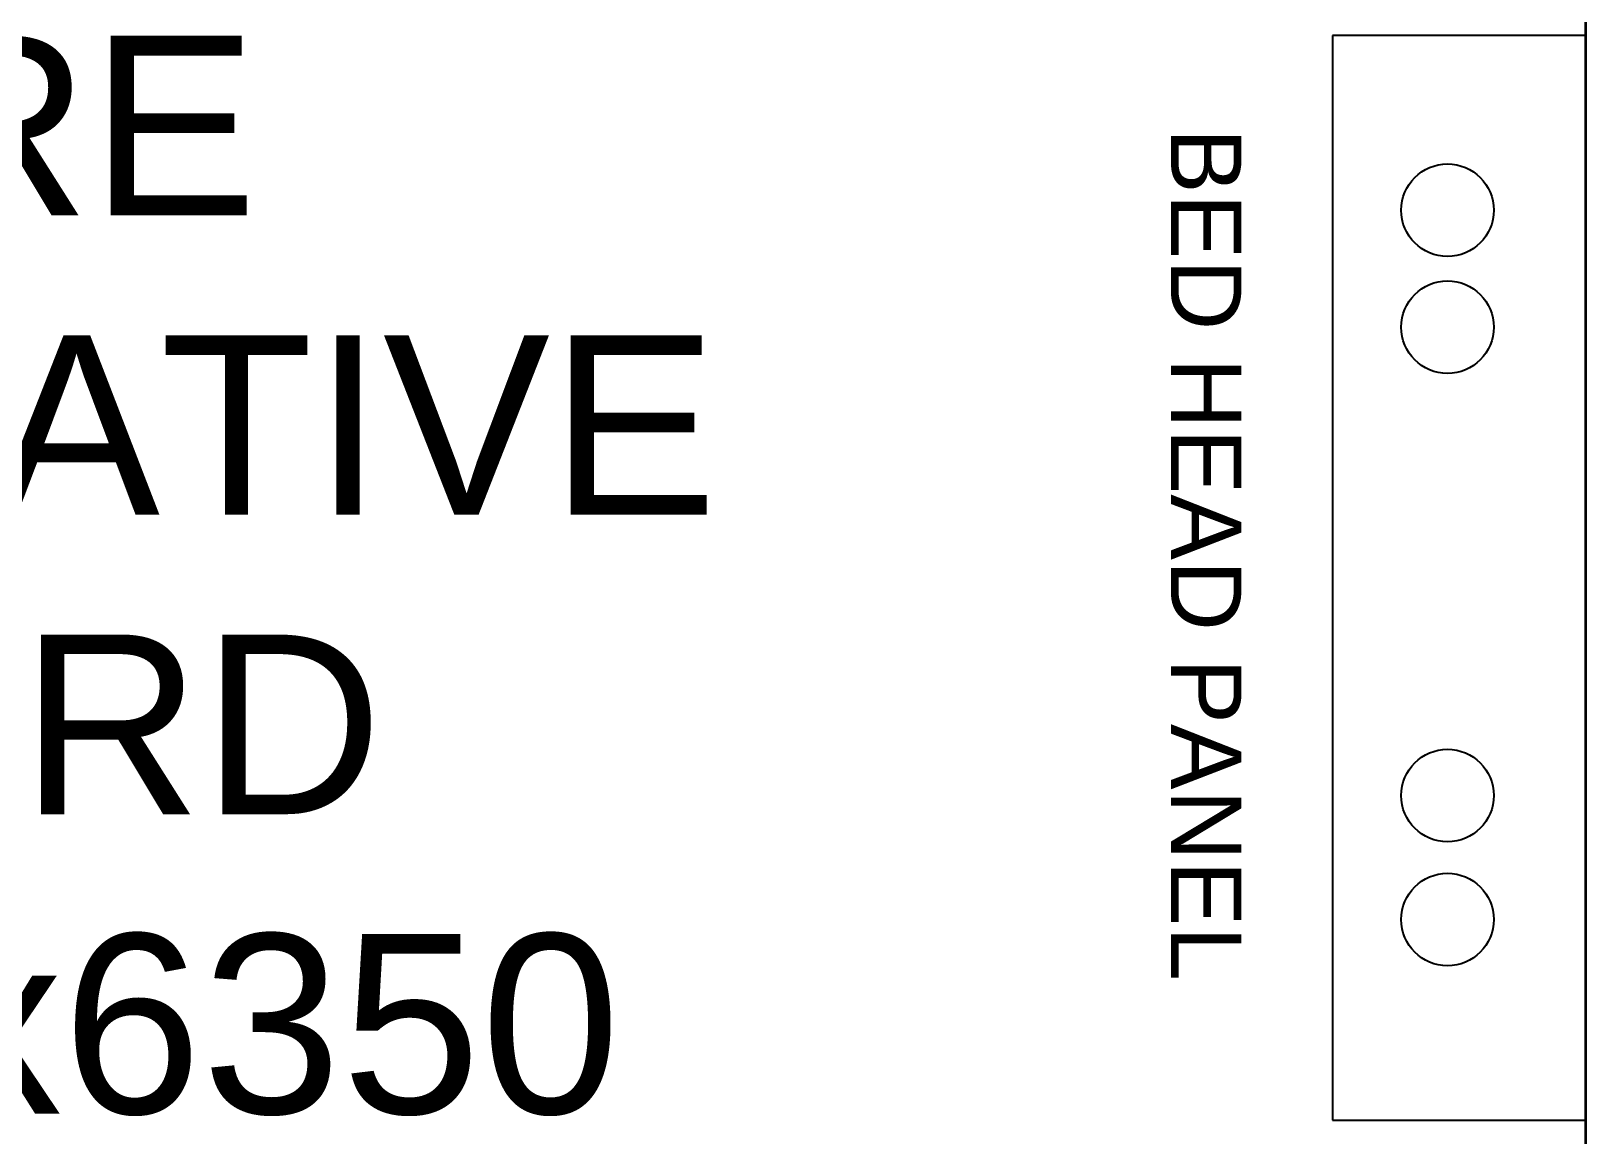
# Model space of a CAD drawing. Header units: millimetres. Extents: x 1448174 to 1599581, y -224422 to -106989.
# Drawn here: x 1474594 to 1476802, y -125582 to -124015 of the extents above; entities that cross this region are included whole.
import ezdxf

# ---------------------------------------------------------------- set-up
doc = ezdxf.new("R2010")
doc.units = ezdxf.units.MM
doc.header["$LTSCALE"] = 600
doc.header["$MEASUREMENT"] = 0
doc.layers.add('fun-text', color=250, linetype='Continuous')
doc.layers.add('TEXT', color=253, linetype='Continuous')
doc.layers.add('furniture', color=30, linetype='Continuous', lineweight=9)
doc.layers.add('P-Wall', color=1, linetype='Continuous', lineweight=35)
doc.styles.add('ARIAL', font='arial.ttf')

msp = doc.modelspace()

# ---------------------------------------------------------------- linework, layer by layer
at = {"layer": 'furniture', "lineweight": -3}
for p, q in [((1476802.098, -124020.8362), (1476442.098, -124020.8362)), ((1476442.098, -124020.8362), (1476442.098, -125560.8362)), ((1476442.098, -125560.8362), (1476802.098, -125560.8362))]:
    msp.add_line(p, q, dxfattribs=at)
at = {"layer": 'furniture', "color": 3, "lineweight": -3}
for centre in [(1476605.5495, -124269.1362), (1476605.5495, -125276.1362)]:
    msp.add_circle(centre, 65.7001, dxfattribs=at)
at = {"layer": 'furniture', "color": 9, "lineweight": -3, "true_color": 0xc7c8ca}
for centre in [(1476605.5495, -124435.1362), (1476605.5495, -125100.1362)]:
    msp.add_circle(centre, 65.7001, dxfattribs=at)
at = {"layer": 'P-Wall'}
msp.add_line((1476802.098, -128333.2516), (1476802.098, -122583.2516), dxfattribs=at)

# ---------------------------------------------------------------- texts
at = {"layer": 'fun-text', "lineweight": -3, "insert": (1476312.8494, -124152.3362), "char_height": 100, "attachment_point": 1, "rotation": 270, "style": 'ARIAL'}
msp.add_mtext_dynamic_manual_height_columns('BED HEAD PANEL', width=1261, gutter_width=19.8353, heights=[560.5], dxfattribs=at)
at = {"layer": 'TEXT', "insert": (1474549.3494, -124788.3362), "char_height": 255, "width": 2454.157572, "attachment_point": 5, "style": 'ARIAL'}
msp.add_mtext('PRE \\POPERATIVE WARD\\P3435x6350', dxfattribs=at)

doc.saveas('drawing.dxf')
